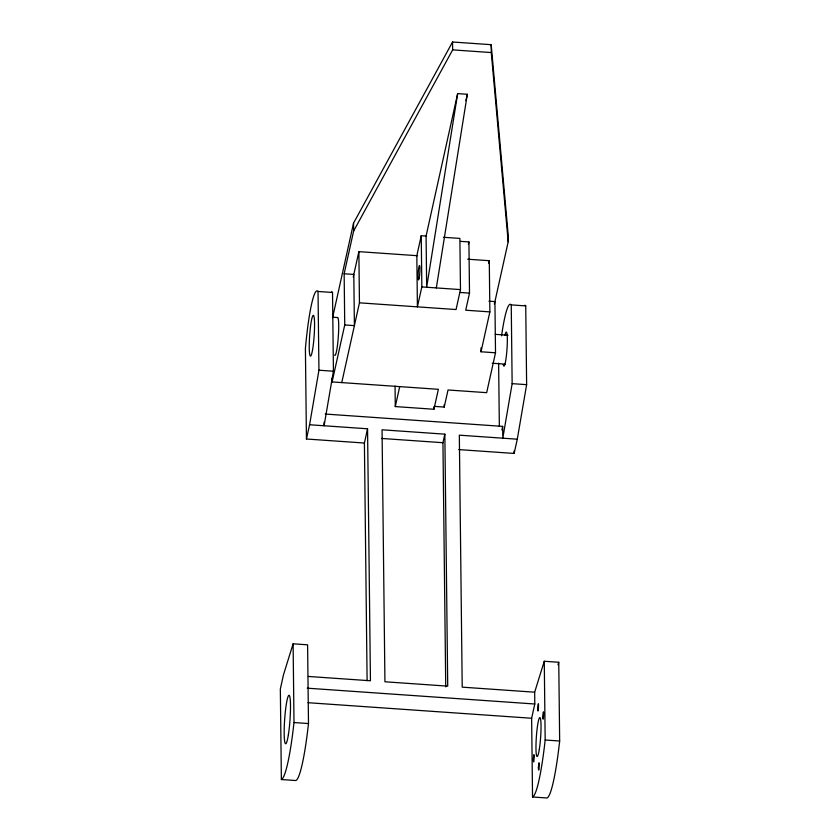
<?xml version="1.0" encoding="UTF-8"?>
<svg xmlns="http://www.w3.org/2000/svg" width="840" height="840" viewBox="0 0 840 840"><rect width="100%" height="100%" fill="white"/><g stroke="black" fill="none" stroke-linecap="round" stroke-linejoin="round"><path stroke-width="1.26" d="M457.653 93.618L426.668 287.248L426.08 236.061L457.653 93.618L467.313 94.29L436.328 287.921M309.593 424.757L367.553 428.788L364.403 443.037L306.443 439.005L309.593 424.757L318.938 370.209L318.034 291.469L332.524 292.478L333.428 371.217L324.082 425.765L324.051 422.226M458.745 449.589L514.133 453.443L517.293 439.194L526.628 384.657L525.735 305.907L511.245 304.899L512.138 383.649L502.803 438.197L502.667 426.384L325.258 414.046M332.567 317.751L353.535 223.157L452.55 42L491.19 44.688L508.106 233.898L508.19 241.773L494.361 304.143M395.052 386.096L395.283 406.57L433.933 409.259L438.365 389.308L332.105 381.927L344.736 324.944L344.148 273.756L353.63 231.032L353.535 223.157M353.252 276.969L358.869 251.643L417.606 255.728M341.764 382.599L359.447 302.831L358.869 251.643M421.25 235.725L416.829 255.675L417.406 306.852L421.838 286.913L421.25 235.725L426.08 236.061M395.283 406.57L399.714 386.62M465.906 100.642L467.313 94.29M468.374 244.377L468.919 241.941L460.467 241.353M443.363 237.269L459.89 238.413L460.478 289.601L456.057 309.54L359.447 302.831M434.574 406.403L444.234 407.075L448.024 389.981L486.665 392.669L495.516 352.79L494.928 301.602L488.891 301.182M468.919 241.941L469.507 293.118L465.717 310.212L489.867 311.892L489.279 260.704L467.67 259.203M445.736 686.857L442.943 442.712L444.843 434.165L382.053 429.796L384.93 681.775L447.72 686.144L444.843 434.165M488.723 263.204L489.279 260.704M495.516 352.79L481.026 351.781L489.867 311.892M501.879 429.944L502.667 426.384M531.636 718.252L534.797 704.004L534.66 692.192L544.268 661.269L558.758 662.277L559.661 741.017A88.494 9.755 -86 0 1 547.029 798L532.539 796.992L531.636 718.252L308.038 702.702M293.108 643.808L283.5 674.73L280.34 688.968L281.369 779.53L295.858 780.538A88.494 9.755 -86 0 0 308.49 723.555L307.598 644.816L293.108 643.808L294 722.547A88.494 9.755 -86 0 1 281.369 779.53M557.991 664.745L558.758 662.277M353.63 231.032L452.644 49.875L452.55 42M452.644 49.875L491.284 52.563L508.19 241.773M344.148 273.756L353.808 274.428L354.396 325.616L344.736 324.944M421.838 286.913L460.478 289.601M459.848 292.446L469.507 293.118M332.483 317.205L337.312 317.541A18.995 2.09 -86 0 1 338.3 336.924A18.995 2.09 -86 0 1 334.614 355.1M495.18 334.331L508.053 335.223M492.23 363.248L505.113 364.14M318.938 370.209L333.428 371.217M512.138 383.649L526.628 384.657M517.293 439.194L459.333 435.173L462.21 687.151L534.66 692.192M381.465 438.438L442.943 442.712M308.332 676.452L370.44 680.768L367.553 428.788M307.272 688.181L534.797 704.004M294 722.547L308.49 723.555M532.539 796.992A88.494 9.755 -86 0 0 545.171 740.009L559.661 741.017M544.268 661.269L545.171 740.009M514.101 450.86L514.133 453.443M498.624 363.174L499.349 426.426M491.19 44.688L491.284 52.563M480.974 347.939L481.026 351.781M444.213 404.523L444.234 407.075M433.902 406.697L433.933 409.259M364.403 443.037L367.112 680.652M332.062 378.084L332.105 381.927M306.443 439.005L305.403 348.443A70.633 7.781 -86 0 1 318.034 291.469M524.79 305.277A70.633 7.781 -86 0 1 525.735 305.907M501.564 335.822A70.633 7.781 -86 0 1 511.245 304.899M331.58 291.837A70.633 7.781 -86 0 1 332.524 292.478M504.956 335.307A17.052 1.88 -86 0 1 507.098 347.487A17.052 1.88 -86 0 1 503.265 364.623M533.295 759.675C534.072 769.188 534.629 744.335 533.295 759.675M537.695 708.771C538.472 718.295 539.028 693.441 537.695 708.771M538.367 767.833C539.144 777.357 539.711 752.493 538.367 767.833M542.766 716.94C543.522 726.537 544.142 701.526 542.766 716.94M288.362 734.874A24.36 2.688 -86 0 0 289.401 695.552A24.36 2.688 -86 0 0 284.225 728.207A24.36 2.688 -86 0 0 288.362 734.874M312.564 349.818A20.464 2.257 -86 0 0 313.793 315.871A20.464 2.257 -86 0 0 309.341 341.429A20.464 2.257 -86 0 0 312.564 349.818M539.322 749.27A19.488 2.142 -86 0 0 540.151 717.812A19.488 2.142 -86 0 0 536.014 743.936A19.488 2.142 -86 0 0 539.322 749.27M419.223 277.914A7.308 0.809 -86 0 0 419.717 265.692A7.308 0.809 -86 0 0 418.11 274.554A7.308 0.809 -86 0 0 419.223 277.914"/></g></svg>
